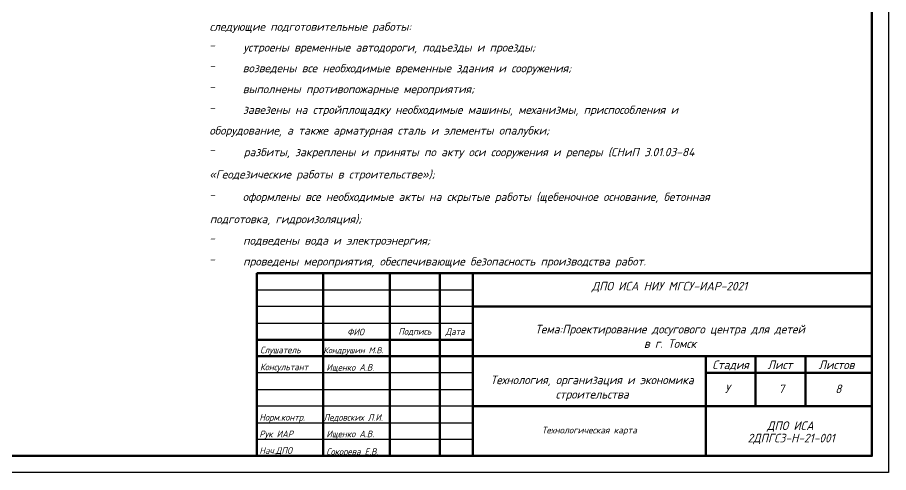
# Model space of a CAD drawing. Header units: millimetres. Extents: x -152693 to 518302, y -31658 to 793547.
# Drawn here: x 390013 to 416212, y 54704 to 68402 of the extents above; entities that cross this region are included whole.
import ezdxf

# ---------------------------------------------------------------- set-up
doc = ezdxf.new("R2010")
doc.units = ezdxf.units.MM
for name, color, linetype, lineweight in [('0.25', 4, 'Continuous', 25), ('Несущие линии', 1, 'Continuous', 50), ('Текстовый', 245, 'Continuous', 20)]:
    doc.layers.add(name, color=color, linetype=linetype, lineweight=lineweight)
doc.layers.add('alseko', color=30, linetype='Continuous')
doc.layers.add('PDF _Текст', color=7, linetype='Continuous')
doc.styles.add('GOST-2.304_Type-B_italic', font='')
doc.styles.add('PDF ISOCPEUR Italic', font='isocpeui.ttf')
doc.styles.add('стиль4', font='isocpeui.ttf', dxfattribs={"height": 2.5})
doc.styles.get('GOST-2.304_Type-B_italic').set_extended_font_data('GOST Common', italic=True)

msp = doc.modelspace()

# ---------------------------------------------------------------- linework, layer by layer
at = {"lineweight": 53}
msp.add_line((397211.93635, 60704.16935), (415711.93635, 60704.16935), dxfattribs=at)
at = {"lineweight": 25}
msp.add_lwpolyline([(332111.93635, 114104.16935), (416211.93635, 114104.16935), (416211.93635, 54704.16935), (332111.93635, 54704.16935)], close=True, dxfattribs=at)
at = {"layer": '0.25', "color": 7}
for p, q in [((397211.93635, 60204.16935), (403711.93635, 60204.16935)), ((403711.93635, 59704.16935), (397211.93635, 59704.16935)), ((397211.93635, 59204.16935), (403711.93635, 59204.16935)), ((403711.93635, 57704.16935), (397211.93635, 57704.16935)), ((397211.93635, 57204.16935), (403711.93635, 57204.16935)), ((403711.93635, 56704.16935), (397211.93635, 56704.16935)), ((397211.93635, 56204.16935), (403711.93635, 56204.16935)), ((403711.93635, 55704.16935), (397211.93635, 55704.16935))]:
    msp.add_line(p, q, dxfattribs=at)
at = {"layer": 'alseko', "color": 7, "lineweight": 50}
for p, q in [((397211.93635, 60704.16935), (415711.93635, 60704.16935)), ((397211.93635, 55204.16935), (397211.93635, 60704.16935)), ((397211.93635, 60704.16935), (415711.93635, 60704.16935)), ((399211.93635, 60704.16935), (399211.93635, 55204.16935)), ((401211.93635, 60704.16935), (401211.93635, 55204.16935)), ((402711.93635, 60704.16935), (402711.93635, 55204.16935)), ((403711.93635, 60704.16935), (403711.93635, 55204.16935)), ((403711.93635, 59704.16935), (415711.93635, 59704.16935)), ((397211.93635, 58704.16935), (403711.93635, 58704.16935)), ((397211.93635, 58204.16935), (415711.93635, 58204.16935)), ((410711.93635, 58204.16935), (410711.93635, 55204.16935)), ((412211.93635, 58204.16935), (412211.93635, 56704.16935)), ((413711.93635, 58204.16935), (413711.93635, 56704.16935)), ((410711.93635, 57704.16935), (415711.93635, 57704.16935)), ((403711.93635, 56704.16935), (415711.93635, 56704.16935))]:
    msp.add_line(p, q, dxfattribs=at)
at = {"layer": 'Несущие линии', "color": 7}
msp.add_lwpolyline([(334111.93635, 55204.16935), (415711.93635, 55204.16935), (415711.93635, 113604.16935), (334111.93635, 113604.16935)], close=True, dxfattribs=at)

# ---------------------------------------------------------------- texts
at = {"lineweight": 30, "insert": (407211.93635, 55954.16935), "char_height": 200, "width": 7000, "attachment_point": 5, "style": 'стиль4'}
msp.add_mtext('Технологическая карта', dxfattribs=at)
at = {"layer": 'PDF _Текст', "attachment_point": 7, "style": 'PDF ISOCPEUR Italic'}
for s, insert, char_height in [('следующие подготовительные работы:', (395790.42826, 67930.16915), 249.9813658), ('-', (395781.93888, 67443.62567), 249.98137), ('устроены временные автодороги, подъезды и проезды;', (396804.90869, 67306.20001), 249.9813658), ('-', (395781.93888, 66819.65653), 249.98137), ('возведены все необходимые временные здания и сооружения;', (396787.92994, 66682.23088), 249.9813658), ('-', (395781.93888, 66191.44271), 249.98137), ('выполнены противопожарные мероприятия;', (396787.92994, 66054.01705), 249.9813658), ('-', (395781.93888, 65567.47357), 249.98137), ('завезены на стройплощадку необходимые машины, механизмы, приспособления и', (396796.41931, 65430.04792), 249.9813658), ('оборудование, а также арматурная сталь и элементы опалубки;', (395786.18357, 64806.07878), 249.9813658), ('разбиты, закреплены и приняты по акту оси сооружения и реперы (СНиП 3.01.03-84', (396817.64275, 64156.64152), 249.9813658), ('-', (395781.93888, 64294.06717), 249.98137), ('«Геодезические работы в строительстве»);', (395777.69419, 63485.98081), 249.9813658), ('оформлены все необходимые акты на скрытые работы (щебеночное основание, бетонная', (396787.92994, 62811.07542), 249.9813658), ('-', (395781.93888, 62948.50108), 249.98137), ('подготовка, гидроизоляция);', (395798.91763, 62140.41472), 249.9813658), ('-', (395781.93888, 61632.6478), 249.98137), ('подведены вода и электроэнергия;', (396800.664, 61495.22214), 249.9813658), ('-', (395781.93888, 61004.43397), 249.98137), ('проведены мероприятия, обеспечивающие безопасность производства работ.', (396800.664, 60867.00832), 249.9813658)]:
    msp.add_mtext(s, dxfattribs=dict(at, insert=insert, char_height=char_height))
at = {"layer": 'Текстовый', "color": 0, "style": 'GOST-2.304_Type-B_italic'}
for s, p in [('ДПО ИСА НИУ МГСУ–ИАР-2021', (407285.34548, 60183.98385)), ('Стадия', (410911.65558, 57817.82998)), ('Лист', (412571.16193, 57817.82998)), ('Листов', (414105.07777, 57817.82998)), ('У', (411285.13108, 57094.1821)), ('7', (412898.69438, 57094.1821)), ('8', (414608.02078, 57094.1821)), ('ДПО ИСА', (412555.97253, 55984.95358)), ('2ДПГСЗ-Н-21-001', (411971.17182, 55612.58862))]:
    msp.add_text(s, height=260, dxfattribs=at).set_placement(p)
at = {"layer": 'Текстовый', "color": 7, "style": 'GOST-2.304_Type-B_italic'}
for s, height, p in [('ФИО', 200, (399929.87211, 58835.27755)), ('Подпись', 200, (401468.91526, 58854.60184)), ('Дата', 200, (402886.76528, 58845.00655)), ('Слушатель', 200, (397311.6684, 58295.53168)), ('Кондрушин М.В.', 180, (399214.38847, 58295.95516)), ('Консультант', 200, (397307.67041, 57782.98278)), ('Ищенко А.В.', 200, (399303.95623, 57768.22992)), ('Норм.контр.', 200, (397289.26794, 56268.22992)), ('Ледовских Л.И.', 200, (399217.1769, 56264.58883)), ('Рук ИАР', 200, (397289.26794, 55768.22992)), ('Ищенко А.В.', 200, (399303.95623, 55768.22992)), ('Нач.ДПО', 200, (397289.26794, 55268.22992)), ('Сокорева Е.В.', 200, (399303.95623, 55237.2867))]:
    msp.add_text(s, height=height, dxfattribs=at).set_placement(p)
at = {"layer": 'Текстовый', "color": 0, "char_height": 260, "attachment_point": 1, "style": 'GOST-2.304_Type-B_italic'}
for s, insert, width in [('\\pxqc;Тема:Проектирование досугового центра для детей\\Pв г. Томск', (401068.26864, 59150.15883), 17141.3039367), ('\\pxqc,t11;Технология, организация и экономика строительства', (404099.30679, 57624.66452), 6394.1461437)]:
    msp.add_mtext(s, dxfattribs=dict(at, insert=insert, width=width))

doc.saveas('drawing.dxf')
